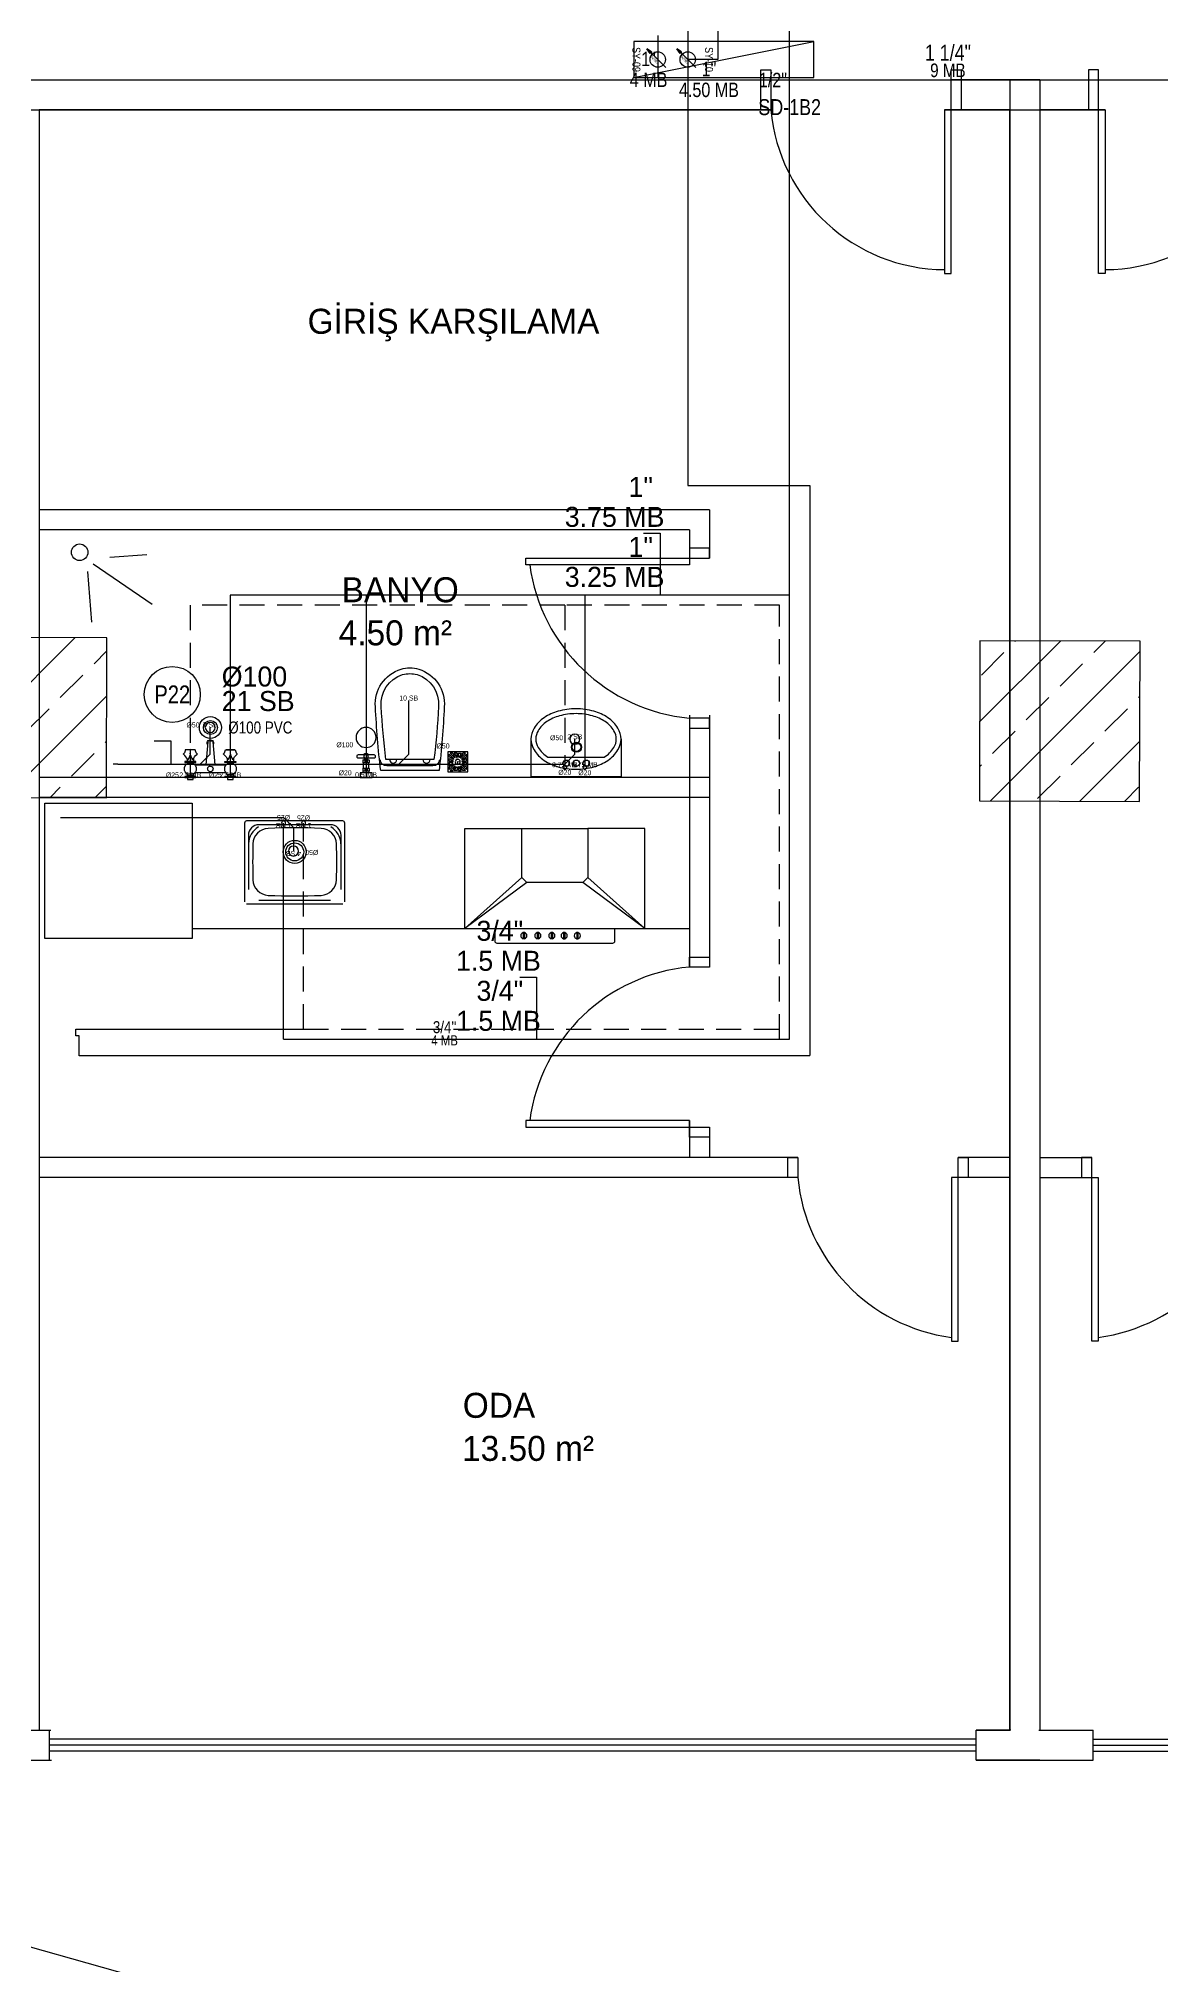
# Model space of a CAD drawing. Header units: centimetres. Extents: x 247996 to 315152, y -468471 to -440326.
# Drawn here: x 255483 to 256043, y -442834 to -441872 of the extents above; entities that cross this region are included whole.
import ezdxf
from ezdxf.enums import TextEntityAlignment as Align

# ---------------------------------------------------------------- set-up
doc = ezdxf.new("R2010")
doc.units = ezdxf.units.CM
doc.linetypes.add('0', pattern=[500, 500])
doc.linetypes.add('BASMA HATTI', pattern=[0.375, 0.25, -0.125])
for name, color, linetype in [('SCOTT-MD-YUK-BIRIMI', 7, 'CONTINUOUS'), ('SCOTT-MKDU0', 50, 'CONTINUOUS'), ('SCOTT-MTY-PISSU-KOLON', 211, 'Continuous'), ('SCOTT-MTY-PISSU-KOLONNO', 211, 'Continuous'), ('SCOTT-MTY-SAYAC', 3, 'Continuous'), ('SCOTT-MTY-SIRKULASYON-BORU', 31, 'Continuous'), ('SCOTT-MTY-TEFRIS', 15, 'CONTINUOUS'), ('SCOTT-MTY-VANA', 1, 'Continuous'), ('SCOTT-MTY-YUK-BIRIMI', 7, 'CONTINUOUS')]:
    doc.layers.add(name, color=color, linetype=linetype)
for name, color, linetype, lineweight in [('SCOTT-MTY-PISSU-BORU-TAVANDAN', 6, 'PISSU HATTI', 30), ('SCOTT-MTY-PISSU-CAP', 211, 'CONTINUOUS', 30), ('SCOTT-MTY-SICAKSU-BORU', 1, 'BASMA HATTI', 30), ('SCOTT-MTY-SOGUKSU-BORU', 5, '0', 30), ('SCOTT-MTY-TEMIZSU-CAP', 101, 'CONTINUOUS', 30)]:
    doc.layers.add(name, color=color, linetype=linetype, lineweight=lineweight)
doc.styles.add('CAP', font='wturkce.SHX', dxfattribs={"width": 0.65})
doc.styles.add('MtXpl_Comic_Sans_MS', font='comic.ttf')
doc.styles.add('MTY_CAP', font='wturkce.SHX', dxfattribs={"width": 0.65})
doc.styles.add('ROTAS', font='arial.ttf')
doc.linetypes.add('PISSU HATTI', pattern='A,0.5,0.5,["(",Standard,S=0.1,R=0,X=-0.01,Y=-0.036],-0.05', length=0.9)

# ---------------------------------------------------------------- blocks, each defined once
blk = doc.blocks.new('T-DOLAP')
blk.add_line((-45, -9), (45, 9))
blk.add_lwpolyline([(-45, -9), (45, -9), (45, 9), (-45, 9)], close=True)
blk = doc.blocks.new('MTY-SU SAYACI')
at = {"layer": 'SCOTT-MTY-VANA'}
blk.add_hatch(color=256, dxfattribs=at).paths.add_polyline_path([(9.8, 9.8), (5.6, 7), (7, 5.6)])
for p, q in [((-7.3, -7.3), (6.3, 6.3)), ((5.6, 7), (9.8, 9.8)), ((7, 5.6), (5.6, 7)), ((7, 5.6), (9.8, 9.8))]:
    blk.add_line(p, q, dxfattribs=at)
blk.add_circle((0, 0), 7, dxfattribs=at)
blk.add_attdef('CAP', (-2.3, -1.2), '', height=2.5, rotation=45, dxfattribs=at)
blk = doc.blocks.new('T-KOLON-P')
for radius in [5.5, 3.5]:
    blk.add_circle((0, 0), radius)
blk = doc.blocks.new('SUZGEC1')
at = {"layer": 'SCOTT-MTY-TEFRIS'}
blk.add_lwpolyline([(-5, -5), (-5, 5), (5, 5), (5, -5)], close=True, dxfattribs=at)
for points in [[(-4.33, 3.86), (-1.99, 1.52, 0.029484), (-2.15, 1.27), (-4.33, 2.48)], [(-2.48, 0.33), (-4.33, 0.33), (-4.33, 1.72), (-2.41, 0.65, 0.032775)], [(-3.86, 4.33), (-2.48, 4.33), (-1.27, 2.15, 0.029484), (-1.52, 1.99)], [(-0.65, 2.41, -0.032775), (-0.33, 2.48), (-0.33, 4.33), (-1.72, 4.33)], [(0.33, 2.48), (0.33, 4.33), (1.72, 4.33), (0.65, 2.41, 0.032775)], [(1.27, 2.15), (2.48, 4.33), (3.86, 4.33), (1.52, 1.99, 0.029484)], [(4.33, 3.86), (1.99, 1.52, -0.029484), (2.15, 1.27), (4.33, 2.48)], [(4.33, 0.33), (4.33, 1.72), (2.41, 0.65, -0.032775), (2.48, 0.33)], [(-2.48, -0.33), (-4.33, -0.33), (-4.33, -1.72), (-2.41, -0.65, -0.032775)], [(-4.33, -3.86), (-1.99, -1.52, -0.029484), (-2.15, -1.27), (-4.33, -2.48)], [(-3.86, -4.33), (-2.48, -4.33), (-1.27, -2.15, -0.029484), (-1.52, -1.99)], [(-0.33, -4.33), (-1.72, -4.33), (-0.65, -2.41, 0.032775), (-0.33, -2.48)], [(0.33, -2.48), (0.33, -4.33), (1.72, -4.33), (0.65, -2.41, -0.032775)], [(2.48, -4.33), (1.27, -2.15, 0.029484), (1.52, -1.99), (3.86, -4.33)], [(4.33, -2.48), (4.33, -3.86), (1.99, -1.52, 0.029484), (2.15, -1.27)], [(4.33, -0.33), (4.33, -1.72), (2.41, -0.65, 0.032775), (2.48, -0.33)]]:
    blk.add_lwpolyline(points, format="xyb", close=True, dxfattribs=at)
blk.add_circle((0, 0), 1.25, dxfattribs=at)
at = {"layer": 'SCOTT-MD-YUK-BIRIMI', "color": 6, "style": 'CAP'}
blk.add_attdef('PS', text='', height=2.5, dxfattribs=at).set_placement((0, 0), align=Align.CENTER)
blk.add_attdef('PSCP', (4.29, 6.72), '', height=2.5, dxfattribs=at)
blk = doc.blocks.new('EVIYE1')
at = {"layer": 'SCOTT-MTY-TEFRIS', "color": 6}
blk.add_circle((0, 15), 2.5, dxfattribs=at)
at = {"layer": 'SCOTT-MTY-TEFRIS', "color": 3, "ltscale": 10}
blk.add_circle((-5, 1), 1, dxfattribs=at)
at = {"layer": 'SCOTT-MTY-TEFRIS', "color": 1, "ltscale": 10}
blk.add_circle((5, 1), 1, dxfattribs=at)
at = {"layer": 'SCOTT-MD-YUK-BIRIMI', "color": 6, "style": 'CAP'}
blk.add_attdef('PS', text='', height=2.5, dxfattribs=at).set_placement((0, 15), align=Align.CENTER)
blk.add_attdef('PSCP', (6.08, 14.48), '', height=2.5, dxfattribs=at)
at = {"layer": 'SCOTT-MD-YUK-BIRIMI', "color": 3, "style": 'CAP'}
for tag, p in [('SO', (-5, 1)), ('SOCP', (-5, -2.99))]:
    blk.add_attdef(tag, text='', height=2.5, dxfattribs=at).set_placement(p, align=Align.CENTER)
at = {"layer": 'SCOTT-MD-YUK-BIRIMI', "color": 1, "style": 'CAP'}
for tag, p in [('SC', (5, 1)), ('SCCP', (5, -2.8))]:
    blk.add_attdef(tag, text='', height=2.5, dxfattribs=at).set_placement(p, align=Align.CENTER)
blk = doc.blocks.new('KLOZET1')
at = {"layer": 'SCOTT-MTY-TEFRIS', "color": 15}
blk.add_lwpolyline([(-3.88, 11.44, 0.414214), (-4.52, 10.8), (-4.52, 10.3, 0.414214), (-3.88, 9.66), (3.88, 9.66, 0.414214), (4.52, 10.3), (4.52, 10.8, 0.414214), (3.88, 11.44)], format="xyb", close=True, dxfattribs=at)
at = {"layer": 'SCOTT-MTY-TEFRIS', "color": 15, "elevation": 0}
for points in [[(-1, 10.3), (-1, 10.8, -0.414214), (-0.36, 11.44)], [(1, 10.3), (1, 10.8, 0.414214), (0.36, 11.44)]]:
    blk.add_lwpolyline(points, format="xyb", dxfattribs=at)
at = {"layer": 'SCOTT-MTY-TEFRIS', "color": 15}
for points in [[(-0.76, 11.45), (0.76, 11.45), (0.76, 11.98), (-0.76, 11.98)], [(-0.76, 8.88), (0.76, 8.88), (0.76, 9.66), (-0.76, 9.66)], [(3, 0), (-3, 0), (-3, 2.32), (3, 2.32)]]:
    blk.add_lwpolyline(points, close=True, dxfattribs=at)
for points in [[(-1.61, 8.64), (-1.61, 7.54)], [(-1.61, 4.45), (-1.61, 3.35)], [(-1.35, 3.17), (-1.35, 2.32), (1.42, 2.32), (1.42, 3.17)], [(-1.21, 7.21), (-1.21, 4.8)], [(1.13, 8.88), (-1.06, 8.88)], [(-1.06, 7.3), (1.13, 7.3)], [(1.13, 4.69), (-1.06, 4.69)], [(-1.06, 3.11), (1.13, 3.11)], [(-0.51, 8.64), (-0.51, 7.54)], [(-0.51, 4.45), (-0.51, 3.35)], [(0.58, 8.64), (0.58, 7.54)], [(0.58, 4.45), (0.58, 3.35)], [(1.28, 4.8), (1.28, 5.24), (1.28, 7.21)], [(1.68, 8.64), (1.68, 7.54)], [(1.68, 4.45), (1.68, 3.35)]]:
    blk.add_lwpolyline(points, dxfattribs=at)
at = {"layer": 'SCOTT-MTY-TEFRIS', "color": 6}
blk.add_circle((0, 20), 5, dxfattribs=at)
at = {"layer": 'SCOTT-MTY-TEFRIS', "color": 15}
for centre, radius, start, end in [((-0.36, 10.3, 0), 0.641, 179.99985, 270.00006), ((0.36, 10.3, 0), 0.641, 270.00006, 0), ((-1.06, 8.15), 0.734, 41.75917, 138.24096), ((-1.06, 8.03), 0.734, 221.7593, 318.24081), ((-1.06, 3.96), 0.734, 41.75917, 138.24096), ((-1.06, 3.84), 0.734, 221.7593, 318.24081), ((0.04, 8.15), 0.734, 41.75917, 138.24096), ((0.04, 8.03), 0.734, 221.7593, 318.24081), ((0.04, 3.96), 0.734, 41.75917, 138.24096), ((0.04, 3.84), 0.734, 221.7593, 318.24081), ((1.13, 8.15), 0.734, 41.75917, 138.24096), ((1.13, 8.03), 0.734, 221.7593, 318.24081), ((1.13, 3.96), 0.734, 41.75917, 138.24096), ((1.13, 3.84), 0.734, 221.7593, 318.24081)]:
    blk.add_arc(centre, radius, start, end, dxfattribs=at)
at = {"layer": 'SCOTT-MD-YUK-BIRIMI', "color": 6, "style": 'CAP'}
blk.add_attdef('PS', text='', height=2.5, dxfattribs=at).set_placement((0, 20), align=Align.CENTER)
blk.add_attdef('PSCP', (6.63, 15.09), '', height=2.5, dxfattribs=at)
at = {"layer": 'SCOTT-MD-YUK-BIRIMI', "color": 3, "style": 'CAP'}
blk.add_attdef('SO', text='', height=2.5, dxfattribs=at).set_placement((0, 0.13), align=Align.CENTER)
blk.add_attdef('SOCP', (7.43, 1.09), '', height=2.5, dxfattribs=at)
blk = doc.blocks.new('LAVABO1')
at = {"layer": 'SCOTT-MTY-TEFRIS', "color": 6}
blk.add_circle((0, 15), 2.5, dxfattribs=at)
at = {"layer": 'SCOTT-MTY-TEFRIS', "color": 3, "ltscale": 10}
blk.add_circle((-5, 1), 1, dxfattribs=at)
at = {"layer": 'SCOTT-MTY-TEFRIS', "color": 1, "ltscale": 10}
blk.add_circle((5, 1), 1, dxfattribs=at)
at = {"layer": 'SCOTT-MD-YUK-BIRIMI', "color": 6, "style": 'CAP'}
blk.add_attdef('PS', text='', height=2.5, dxfattribs=at).set_placement((0, 15), align=Align.CENTER)
blk.add_attdef('PSCP', (6.08, 14.48), '', height=2.5, dxfattribs=at)
at = {"layer": 'SCOTT-MD-YUK-BIRIMI', "color": 3, "style": 'CAP'}
for tag, p in [('SO', (-5, 1)), ('SOCP', (-5, -2.99))]:
    blk.add_attdef(tag, text='', height=2.5, dxfattribs=at).set_placement(p, align=Align.CENTER)
at = {"layer": 'SCOTT-MD-YUK-BIRIMI', "color": 1, "style": 'CAP'}
for tag, p in [('SC', (5, 1)), ('SCCP', (5, -2.8))]:
    blk.add_attdef(tag, text='', height=2.5, dxfattribs=at).set_placement(p, align=Align.CENTER)
blk = doc.blocks.new('DUS TEKNESI1')
at = {"layer": 'SCOTT-MTY-TEFRIS'}
for points in [[(-10, 13.89), (-10, 12.2, -0.146062), (-11.33, 8.88, 0.113221), (-13.28, 11.48, -0.416893), (-13.31, 11.96)], [(-6.69, 11.96, -0.17585), (-7.51, 13.89), (-12.49, 13.89, -0.17585), (-13.31, 11.96)], [(0, 18.37), (-0.63, 18.37, 0.391322), (-1.29, 17.76), (-2.2, 6.27)], [(0, 18.37), (0.63, 18.37, -0.391322), (1.29, 17.76), (2.2, 6.27)], [(6.69, 11.96, 0.17585), (7.51, 13.89), (12.49, 13.89, 0.17585), (13.31, 11.96)], [(10, 13.89), (10, 12.2, 0.146062), (11.33, 8.88, -0.113221), (13.28, 11.48)], [(-12.77, 0.5), (-12.77, 0), (-10, 0), (-7.23, 0), (-7.23, 0.5, 0.153746), (-12.77, 0.5), (-10, 0.5), (-7.23, 0.5)], [(-8.61, 6.88, -0.601952), (-8.61, 1.65), (-8.61, 0.83)], [(8.61, 6.88, 0.601952), (8.61, 1.65), (11.39, 1.65, 0.601952), (11.39, 6.88)], [(12.77, 0.5), (12.77, 0), (10, 0), (7.23, 0), (7.23, 0.5, -0.153746), (12.77, 0.5), (10, 0.5), (7.23, 0.5)]]:
    blk.add_lwpolyline(points, format="xyb", dxfattribs=at)
for points in [[(-12.77, 7.51), (-10, 7.51), (-7.23, 7.51), (-7.23, 8.01), (-10, 8.01), (-12.77, 8.01)], [(-8.61, 0), (-8.61, -1.03), (-11.39, -1.03), (-11.39, 0)], [(12.77, 7.51), (10, 7.51), (7.23, 7.51), (7.23, 8.01), (10, 8.01), (12.77, 8.01)], [(11.39, 0), (11.39, -1.03), (8.61, -1.03), (8.61, 0)]]:
    blk.add_lwpolyline(points, close=True, dxfattribs=at)
for points in [[(-11.64, 9.5), (-11.64, 8.01)], [(-11.39, 7.51), (-11.39, 6.88), (-8.61, 6.88)], [(-8.61, 1.65), (-11.39, 1.65), (-11.39, 0.83)], [(-8.61, 7.51), (-8.61, 6.88)], [(-8.36, 9.5), (-8.36, 8.01)], [(7.82, 6.27), (-7.82, 6.27)], [(-7.82, 2.27), (7.82, 2.27)], [(8.36, 9.5), (8.36, 8.01)], [(11.39, 7.51), (11.39, 6.88), (8.61, 6.88)], [(8.61, 7.51), (8.61, 6.88)], [(8.61, 1.65), (8.61, 0.83)], [(11.39, 1.65), (11.39, 0.83)], [(11.64, 9.5), (11.64, 8.01)]]:
    blk.add_lwpolyline(points, dxfattribs=at)
at = {"layer": 'SCOTT-MTY-TEFRIS', "color": 6}
blk.add_circle((0, 25), 2.5, dxfattribs=at)
at = {"layer": 'SCOTT-MTY-TEFRIS'}
for centre, radius, start, end in [((-9.99, 2.25), 11.85, 79.4131, 100.58675), ((-3.77, 12.76), 6.25, 185.20803, 218.44761), ((-2.03, 5.93), 7.27, 130.25508, 156.09376), ((-6.95, 11.74), 0.344, 310.56547, 41.0891), ((0, 17.2), 1.6, 330.69749, 209.30263), ((6.95, 11.74), 0.344, 138.91075, 229.43465), ((2.03, 5.93), 7.27, 23.90632, 49.74465), ((9.99, 2.25), 11.85, 79.4131, 100.58675), ((3.77, 12.76), 6.25, 321.55251, 354.79208), ((13.05, 11.74), 0.344, 310.56547, 41.0891), ((-10, 4.27), 2.96, 117.90841, 242.09186), ((0, 4.27), 1.37, 90.00021, 270.00006), ((0, 4.27), 1.37, 270.00006, 90.00021)]:
    blk.add_arc(centre, radius, start, end, dxfattribs=at)
at = {"layer": 'SCOTT-MD-YUK-BIRIMI', "color": 6, "style": 'CAP'}
blk.add_attdef('PS', text='', height=2.5, dxfattribs=at).set_placement((0, 25), align=Align.CENTER)
blk.add_attdef('PSCP', (5.6, 25), '', height=2.5, dxfattribs=at)
at = {"layer": 'SCOTT-MD-YUK-BIRIMI', "color": 3, "style": 'CAP'}
blk.add_attdef('SO', text='', height=2.5, dxfattribs=at).set_placement((-10, 0), align=Align.CENTER)
blk.add_attdef('SOCP', (-5.56, 0), '', height=2.5, dxfattribs=at)
at = {"layer": 'SCOTT-MD-YUK-BIRIMI', "color": 1, "style": 'CAP'}
blk.add_attdef('SC', text='', height=2.5, dxfattribs=at).set_placement((10, 0), align=Align.CENTER)
blk.add_attdef('SCCP', (15.92, 0), '', height=2.5, dxfattribs=at)
blk = doc.blocks.new('MTY-PIS SU CAP SB')
at = {"layer": 'SCOTT-MTY-PISSU-CAP'}
for p, q in [((0.833, 1.167), (0, 1.167)), ((0, 1.167), (0, 0))]:
    blk.add_line(p, q, dxfattribs=at)
at = {"layer": 'SCOTT-MTY-PISSU-CAP', "style": 'MTY_CAP', "width": 0.65}
blk.add_attdef('PSCP', text='', height=1, dxfattribs=at).set_placement((0.833, 1.79), align=Align.MIDDLE_LEFT)
at = {"layer": 'SCOTT-MTY-YUK-BIRIMI', "color": 211, "style": 'MTY_CAP', "width": 0.65}
blk.add_attdef('PS', text='', height=1, dxfattribs=at).set_placement((0.833, 0.566), align=Align.MIDDLE_LEFT)
blk = doc.blocks.new('MTY-TEMIZ SU CAP MB')
at = {"layer": 'SCOTT-MTY-TEMIZSU-CAP'}
for p, q in [((0.833, 3.096), (0, 3.096)), ((0, 3.096), (0, 0))]:
    blk.add_line(p, q, dxfattribs=at)
at = {"layer": 'SCOTT-MTY-TEMIZSU-CAP', "style": 'MTY_CAP', "width": 0.65}
for tag, p in [('SOCP', (0.833, 5.417)), ('SCCP', (0.833, 2.417))]:
    blk.add_attdef(tag, text='', height=1, dxfattribs=at).set_placement(p, align=Align.MIDDLE_LEFT)
at = {"layer": 'SCOTT-MTY-YUK-BIRIMI', "color": 101, "style": 'MTY_CAP', "width": 0.65}
for tag, p in [('SO', (0.833, 3.917)), ('SC', (0.833, 0.917))]:
    blk.add_attdef(tag, text='', height=1, dxfattribs=at).set_placement(p, align=Align.MIDDLE_LEFT)

msp = doc.modelspace()

# ---------------------------------------------------------------- linework, layer by layer
at = {"layer": 'SCOTT-MKDU0', "color": 8, "ltscale": 0.03}
for p, q in [((254967.95, -441892.11), (256222.6, -441892.11)), ((255107.31, -441892.11), (255848.59, -441892.11)), ((255938.59, -441892.11), (256012.31, -441892.11)), ((255982.95, -441892.11), (255938.59, -441892.11)), ((255967.95, -441892.11), (255967.95, -442717.11)), ((255967.95, -441892.11), (256012.31, -441892.11)), ((255982.95, -441892.11), (255982.95, -442717.11)), ((255107.31, -441907.11), (255848.59, -441907.11)), ((255482.95, -441907.11), (255482.95, -442687.11)), ((255482.95, -441907.11), (255482.95, -442717.11)), ((255848.59, -441907.11), (255482.95, -441907.11)), ((255482.95, -441907.11), (255482.95, -442717.11)), ((255935.28, -441907.11), (256015.62, -441907.11)), ((255967.95, -441907.11), (255935.28, -441907.11)), ((255967.95, -441907.11), (255935.28, -441907.11)), ((255967.95, -441907.11), (255967.95, -442687.11)), ((255967.95, -441907.11), (255967.95, -442717.11)), ((255967.95, -442717.11), (255967.95, -441907.11)), ((255982.95, -441907.11), (255982.95, -442687.11)), ((255982.95, -441907.11), (255982.95, -442717.11)), ((255982.95, -441907.11), (256015.62, -441907.11)), ((256015.62, -441907.11), (255982.95, -441907.11)), ((255982.95, -441907.11), (255982.95, -442717.11)), ((255817.95, -442107.11), (255482.95, -442107.11)), ((255817.95, -442107.11), (255817.95, -442131.2)), ((255807.95, -442117.11), (255482.95, -442117.11)), ((255807.95, -442117.11), (255807.95, -442134.52)), ((255509.85, -442134.06), (255539.43, -442154.27)), ((255518.27, -442130.82), (255536.65, -442129.4)), ((255507.07, -442137.96), (255509.03, -442163.33)), ((255436.58, -442235.37), (255500.97, -442170.99)), ((255516.8, -442171.04), (255436.8, -442170.77)), ((255516.53, -442251.04), (255516.8, -442171.04)), ((255953.04, -442172.54), (255952.77, -442252.54)), ((255952.9, -442212.97), (255993.19, -442172.68)), ((256033.04, -442172.82), (255953.04, -442172.54)), ((255970.58, -442172.84), (255970.81, -442172.6)), ((256009.87, -442178.45), (256015.56, -442172.76)), ((256032.77, -442252.82), (256033.04, -442172.82)), ((255510.34, -442184.06), (255516.78, -442177.62)), ((255953.74, -442189.67), (255964.97, -442178.45)), ((255958.21, -442252.56), (256033.02, -442177.75)), ((255493.5, -442200.9), (255504.73, -442189.67)), ((255993.03, -442195.29), (256004.26, -442184.06)), ((255465.99, -442250.87), (255516.7, -442200.15)), ((255976.19, -442212.13), (255987.42, -442200.9)), ((256032.32, -442200.9), (256032.95, -442200.27)), ((255476.67, -442217.74), (255487.89, -442206.51)), ((255807.95, -442209.77), (255807.95, -442335.64)), ((255817.95, -442209.73), (255817.95, -442335.64)), ((256015.48, -442217.74), (256026.71, -442206.51)), ((255728.67, -442221.66), (255728.67, -442240.32)), ((255773.69, -442221.66), (255773.69, -442240.32)), ((255959.36, -442228.96), (255970.58, -442217.74)), ((255499.12, -442240.19), (255510.34, -442228.96)), ((255515.96, -442223.35), (255516.63, -442222.68)), ((255737.13, -442230.69), (255765.23, -442230.69)), ((255998.64, -442234.58), (256009.87, -442223.35)), ((256002.96, -442252.72), (256032.87, -442222.8)), ((255817.95, -442240.88), (255482.95, -442240.88)), ((255728.67, -442240.32), (255773.69, -442240.32)), ((255952.83, -442235.49), (255953.74, -442234.58)), ((255981.81, -442251.41), (255993.03, -442240.19)), ((255436.53, -442250.77), (255516.53, -442251.04)), ((255817.95, -442250.88), (255482.95, -442250.88)), ((255488.36, -442250.95), (255493.5, -442245.8)), ((255510.73, -442251.02), (255516.55, -442245.21)), ((256025.33, -442252.79), (256032.32, -442245.8)), ((255485.81, -442253.65), (255559.43, -442253.65)), ((255485.81, -442321.34), (255485.81, -442253.65)), ((255559.43, -442253.65), (255559.43, -442321.34)), ((255952.77, -442252.54), (256032.77, -442252.82)), ((255585.61, -442263.64), (255585.61, -442303.07)), ((255634.61, -442262.64), (255586.61, -442262.64)), ((255587.46, -442269.79), (255587.46, -442296.92)), ((255628.46, -442264.49), (255592.76, -442264.49)), ((255633.76, -442296.92), (255633.76, -442269.79)), ((255635.61, -442303.07), (255635.61, -442263.64)), ((255695.58, -442266.35), (255724.08, -442266.35)), ((255695.58, -442316.35), (255695.58, -442266.35)), ((255785.58, -442266.35), (255757.08, -442266.35)), ((255785.58, -442316.35), (255785.58, -442266.35)), ((255695.58, -442316.35), (255724.08, -442290.85)), ((255726.58, -442293.35), (255695.58, -442316.35)), ((255785.58, -442316.35), (255754.58, -442293.35)), ((255757.08, -442290.85), (255785.58, -442316.35)), ((255586.61, -442304.07), (255634.61, -442304.07)), ((255592.76, -442302.22), (255628.46, -442302.22)), ((255559.43, -442316.34), (255807.95, -442316.34)), ((255559.43, -442316.34), (255807.95, -442316.34)), ((255695.58, -442316.35), (255785.58, -442316.35)), ((255710.6, -442316.35), (255710.6, -442322.65)), ((255724.79, -442318.4), (255724.79, -442320.97)), ((255725.41, -442318.4), (255724.79, -442318.4)), ((255725.41, -442318.4), (255725.41, -442320.97)), ((255731.79, -442318.4), (255731.79, -442320.97)), ((255732.4, -442318.4), (255731.79, -442318.4)), ((255732.4, -442318.4), (255732.4, -442320.97)), ((255738.78, -442318.4), (255738.78, -442320.97)), ((255739.4, -442318.4), (255738.78, -442318.4)), ((255739.4, -442318.4), (255739.4, -442320.97)), ((255744.93, -442318.4), (255744.93, -442320.97)), ((255745.55, -442318.4), (255744.93, -442318.4)), ((255745.55, -442318.4), (255745.55, -442320.97)), ((255751.52, -442318.4), (255751.52, -442320.97)), ((255752.13, -442318.4), (255751.52, -442318.4)), ((255752.13, -442318.4), (255752.13, -442320.97)), ((255770.6, -442322.65), (255770.6, -442316.35)), ((255559.43, -442321.34), (255485.81, -442321.34)), ((255711.6, -442323.65), (255769.6, -442323.65)), ((255724.79, -442320.97), (255724.79, -442321.49)), ((255725.41, -442321.49), (255724.79, -442321.49)), ((255725.41, -442320.97), (255725.41, -442321.48)), ((255731.79, -442320.97), (255731.79, -442321.49)), ((255732.4, -442321.49), (255731.79, -442321.49)), ((255732.4, -442320.97), (255732.4, -442321.48)), ((255738.78, -442320.97), (255738.78, -442321.49)), ((255739.4, -442321.49), (255738.78, -442321.49)), ((255739.4, -442320.97), (255739.4, -442321.49)), ((255744.93, -442320.97), (255744.93, -442321.49)), ((255744.93, -442321.49), (255745.55, -442321.49)), ((255745.55, -442320.97), (255745.55, -442321.49)), ((255751.52, -442320.97), (255751.52, -442321.49)), ((255751.52, -442321.49), (255752.13, -442321.49)), ((255752.13, -442320.97), (255752.13, -442321.49)), ((255807.95, -442412.32), (255807.95, -442430.88)), ((255817.95, -442415.64), (255817.95, -442430.88)), ((255862.06, -442430.88), (255482.95, -442430.88)), ((255967.95, -442430.88), (255942.06, -442430.88)), ((255982.95, -442430.88), (256008.84, -442430.88)), ((255862.06, -442440.88), (255482.95, -442440.88)), ((255967.95, -442440.88), (255938.75, -442440.88)), ((255982.95, -442440.88), (256012.15, -442440.88)), ((255462.95, -442717.11), (255488.8, -442717.11)), ((255482.95, -442717.11), (255488.8, -442717.11)), ((255487.95, -442717.11), (255487.95, -442732.11)), ((255951.19, -442721.61), (255487.95, -442721.61)), ((255951.19, -442717.11), (255967.95, -442717.11)), ((255968.39, -442717.11), (255951.19, -442717.11)), ((255951.19, -442732.11), (255951.19, -442717.11)), ((255951.19, -442717.11), (255967.95, -442717.11)), ((255982.51, -442717.11), (256009.61, -442717.11)), ((255982.95, -442717.11), (256009.61, -442717.11)), ((255982.95, -442717.11), (256009.61, -442717.11)), ((256009.61, -442732.11), (256009.61, -442717.11)), ((256009.61, -442721.61), (256462.95, -442721.61)), ((255462.95, -442732.11), (255489.13, -442732.11)), ((255951.19, -442724.61), (255487.95, -442724.61)), ((255951.19, -442727.61), (255487.95, -442727.61)), ((255951.19, -442732.11), (256009.61, -442732.11)), ((255982.95, -442732.11), (255951.19, -442732.11)), ((255967.95, -442732.11), (256009.61, -442732.11)), ((256009.61, -442724.61), (256462.95, -442724.61)), ((256009.61, -442727.61), (256462.95, -442727.61)), ((256459.53, -443102.11), (255149.84, -442732.87))]:
    msp.add_line(p, q, dxfattribs=at)
for points in [[(255843.59, -441887.11), (255848.59, -441887.11), (255848.59, -441907.11), (255843.59, -441907.11), (255843.59, -441887.11)], [(255843.59, -441887.11), (255848.59, -441887.11), (255848.59, -441907.11), (255843.59, -441907.11), (255843.59, -441887.11)], [(255843.59, -441887.11), (255848.59, -441887.11), (255848.59, -441907.11), (255843.59, -441907.11), (255843.59, -441887.11)], [(255938.59, -441887.11), (255943.59, -441887.11), (255943.59, -441907.11), (255938.59, -441907.11), (255938.59, -441887.11)], [(255938.59, -441887.11), (255943.59, -441887.11), (255943.59, -441907.11), (255938.59, -441907.11), (255938.59, -441887.11)], [(255938.59, -441887.11), (255943.59, -441887.11), (255943.59, -441907.11), (255938.59, -441907.11), (255938.59, -441887.11)], [(256012.31, -441887.11), (256007.31, -441887.11), (256007.31, -441907.11), (256012.31, -441907.11), (256012.31, -441887.11)], [(256012.31, -441887.11), (256007.31, -441887.11), (256007.31, -441907.11), (256012.31, -441907.11), (256012.31, -441887.11)], [(256012.31, -441887.11), (256007.31, -441887.11), (256007.31, -441907.11), (256012.31, -441907.11), (256012.31, -441887.11)], [(255817.95, -442131.2), (255817.95, -442126.2), (255807.95, -442126.2), (255807.95, -442131.2), (255817.95, -442131.2)], [(255817.95, -442216.2), (255817.95, -442211.2), (255807.95, -442211.2), (255807.95, -442216.2), (255817.95, -442216.2)], [(255817.95, -442330.64), (255817.95, -442335.64), (255807.95, -442335.64), (255807.95, -442330.64), (255817.95, -442330.64)], [(255817.95, -442415.64), (255817.95, -442420.64), (255807.95, -442420.64), (255807.95, -442415.64), (255817.95, -442415.64)], [(255857.06, -442430.88), (255862.06, -442430.88), (255862.06, -442440.88), (255857.06, -442440.88), (255857.06, -442430.88)], [(255942.06, -442430.88), (255947.06, -442430.88), (255947.06, -442440.88), (255942.06, -442440.88), (255942.06, -442430.88)], [(256008.84, -442430.88), (256003.84, -442430.88), (256003.84, -442440.88), (256008.84, -442440.88), (256008.84, -442430.88)]]:
    msp.add_lwpolyline(points, dxfattribs=at)
for points in [[(255938.59, -441907.11), (255935.28, -441907.11), (255935.28, -441988.98), (255938.59, -441988.98)], [(255938.59, -441907.11), (255935.28, -441907.11), (255935.28, -441988.98), (255938.59, -441988.98)], [(255938.59, -441907.11), (255935.28, -441907.11), (255935.28, -441988.98), (255938.59, -441988.98)], [(256012.31, -441907.11), (256015.62, -441907.11), (256015.62, -441988.98), (256012.31, -441988.98)], [(256012.31, -441907.11), (256015.62, -441907.11), (256015.62, -441988.98), (256012.31, -441988.98)], [(256012.31, -441907.11), (256015.62, -441907.11), (256015.62, -441988.98), (256012.31, -441988.98)], [(255807.95, -442131.2), (255807.95, -442134.52), (255726.08, -442134.52), (255726.08, -442131.2)], [(255807.95, -442415.64), (255807.95, -442412.32), (255726.08, -442412.32), (255726.08, -442415.64)], [(255942.06, -442440.88), (255938.75, -442440.88), (255938.75, -442522.74), (255942.06, -442522.74)], [(256008.84, -442440.88), (256012.15, -442440.88), (256012.15, -442522.74), (256008.84, -442522.74)]]:
    msp.add_lwpolyline(points, close=True, dxfattribs=at)
for points in [[(255653.57, -442237.47, -0.01664), (255650.96, -442205.64, -0.351622), (255663.74, -442186.72, -0.068714), (255668.17, -442186.11, -0.068714), (255672.59, -442186.72, -0.351622), (255685.37, -442205.64, -0.01664), (255682.76, -442237.47)], [(255656.15, -442231.9, -0.016866), (255653.83, -442205.45, -0.351778), (255664.56, -442189.48, -0.068022), (255668.17, -442188.99, -0.068022), (255671.77, -442189.48, -0.351778), (255682.5, -442205.45, -0.016866), (255680.19, -442231.9)]]:
    msp.add_lwpolyline(points, format="xyb", close=True, dxfattribs=at)
msp.add_lwpolyline([(255683.04, -442232.02, -0.389191), (255679.69, -442235.09), (255668.17, -442235.09), (255656.64, -442235.09, -0.389191), (255653.3, -442232.02, -0.389191)], format="xyb", dxfattribs=at)
for centre, radius in [((255503.16, -442128.31, 51), 4.14), ((255751.43, -442225.78), 2.52), ((255751.43, -442225.78), 2.12), ((255746.33, -442233.72), 1.56), ((255751.37, -442233.72), 1.56), ((255756.3, -442233.72), 1.56)]:
    msp.add_circle(centre, radius, dxfattribs=at)
for centre, radius, start, end in [((255935.84, -441899.45), 87.59, 185.01909, 269.63134), ((255935.84, -441899.45), 87.59, 185.01909, 269.63134), ((255935.84, -441899.45), 87.59, 185.01909, 269.63134), ((256015.06, -441899.45), 87.59, 270.36866, 354.98091), ((256015.06, -441899.45), 87.59, 270.36866, 354.98091), ((256015.06, -441899.45), 87.59, 270.36866, 354.98091), ((255816.18, -442122.64), 88.95, 187.67474, 264.69191), ((255744.83, -442225.27), 17.19, 123.83466, 148.28659), ((255748.67, -442230.99), 24.08, 105.51757, 123.83466), ((255748.67, -442230.99), 21.68, 105.51757, 123.83466), ((255751.18, -442240.04), 33.47, 90, 105.51757), ((255751.18, -442240.04), 31.07, 90, 105.51757), ((255751.18, -442240.04), 33.47, 74.48243, 90), ((255751.18, -442240.04), 31.07, 74.48243, 90), ((255753.69, -442230.99), 21.68, 56.16534, 74.48243), ((255753.69, -442230.99), 24.08, 56.16534, 74.48243), ((255757.53, -442225.27), 17.19, 31.71341, 56.16534), ((255738.99, -442221.66), 10.33, 148.28659, 180), ((255738.99, -442221.66), 10.33, 180, 211.71341), ((255738.99, -442221.66), 7.93, 148.28659, 180), ((255738.99, -442221.66), 7.93, 180, 211.71341), ((255744.83, -442225.27), 14.8, 123.83466, 148.28659), ((255757.53, -442225.27), 14.8, 31.71341, 56.16534), ((255763.37, -442221.66), 7.93, 0, 31.71341), ((255763.37, -442221.66), 7.93, 328.28659, 0), ((255763.37, -442221.66), 10.33, 0, 31.71341), ((255763.37, -442221.66), 10.33, 328.28659, 0), ((255659.86, -442231.9), 1.78, 180, 0), ((255676.47, -442231.9), 1.78, 180, 0), ((255744.83, -442218.06), 17.19, 211.71341, 236.16534), ((255744.83, -442218.06), 14.8, 211.71341, 238.62326), ((255757.53, -442218.06), 14.8, 301.37674, 328.28659), ((255757.53, -442218.06), 17.19, 303.83466, 328.28659), ((255748.67, -442212.33), 24.08, 236.16534, 254.48243), ((255751.18, -442203.29), 33.47, 254.48243, 270), ((255751.18, -442203.29), 33.47, 270, 285.51757), ((255753.69, -442212.33), 24.08, 285.51757, 303.83466), ((255725.13, -442319.96), 1.54, 102.62331, 257.3765), ((255725.13, -442319.96), 1.54, 280.53795, 79.42462), ((255732.12, -442319.96), 1.54, 102.62331, 257.3765), ((255732.12, -442319.96), 1.54, 280.53795, 79.42462), ((255739.12, -442319.96), 1.54, 102.62331, 257.3765), ((255739.12, -442319.96), 1.54, 280.53795, 79.42462), ((255745.27, -442319.96), 1.54, 102.62331, 257.3765), ((255745.27, -442319.96), 1.54, 280.53795, 79.42462), ((255751.85, -442319.96), 1.54, 102.62331, 257.3765), ((255751.85, -442319.96), 1.54, 280.53795, 79.42462), ((255711.6, -442322.65), 1, 180, 270), ((255769.6, -442322.65), 1, 270, 0), ((255816.18, -442424.2), 88.95, 95.30809, 172.32526), ((255950.62, -442432.65), 88.95, 185.30809, 262.32526), ((256000.27, -442432.65), 88.95, 277.67474, 354.69191)]:
    msp.add_arc(centre, radius, start, end, dxfattribs=at)
for centre, major_axis, start_param, end_param in [((255586.61, -442263.64), (-0.707, 0.707), -0.785398, 0.785398), ((255592.76, -442269.79), (-3.75, 3.75), -0.785398, 0.785398), ((255597.6, -442274.31), (-7.14, 7.14), -0.258001, 0.758428), ((255597.72, -442274.32), (5.66, 5.66), 0.825137, 2.329224), ((255610.61, -442598.32), (-332.25, 0), 4.67265, 4.752129), ((255623.49, -442274.32), (5.66, 5.66), 5.524757, 7.028844), ((255628.46, -442269.79), (3.75, 3.75), 5.497787, 7.068583), ((255623.61, -442274.31), (7.14, 7.14), 5.524757, 6.541187), ((255634.61, -442263.64), (-0.707, 0.707), 3.926991, 5.497787), ((255921.86, -442283.07), (-234.94, 234.94), 0.758428, 0.812368), ((255610.61, -442278.07), (4.07, 4.07), 3.926991, 10.210176), ((255610.61, -442278.07), (3.18, 3.18), 3.926991, 10.210176), ((255299.36, -442283.07), (234.94, 234.94), 5.470817, 5.524757), ((255597.72, -442291.81), (-5.66, 5.66), 0.812368, 2.316455), ((255623.49, -442291.81), (-5.66, 5.66), 2.395934, 3.900021), ((255610.61, -441967.82), (-332.25, 0), 1.531058, 1.610536)]:
    msp.add_ellipse(centre, major_axis=major_axis, ratio=1, start_param=start_param, end_param=end_param, dxfattribs=at)
at = {"layer": 'SCOTT-MKDU0', "color": 8, "ltscale": 0.03, "invisible_edges": 4}
for points in [[(255724.08, -442266.35), (255757.08, -442266.35), (255757.08, -442290.85), (255724.08, -442290.85)], [(255754.58, -442293.35), (255726.58, -442293.35), (255724.08, -442290.85), (255757.08, -442290.85)]]:
    msp.add_3dface(points, dxfattribs=at)
at = {"layer": 'SCOTT-MTY-PISSU-BORU-TAVANDAN', "ltscale": 50}
for points in [[(255662.59, -442234.21), (255667.59, -442229.21), (255667.59, -442202.43)], [(255563.45, -442234.21), (255568.45, -442229.21), (255568.45, -442215.88)], [(255745.6, -442234.21), (255750.6, -442229.21), (255750.6, -442221.76)], [(255522.22, -442234.21), (255519.83, -442234.21)], [(255522.22, -442234.21), (255563.45, -442234.21)], [(255563.45, -442234.21), (255662.59, -442234.21)], [(255662.59, -442234.21), (255692.08, -442234.21)], [(255692.08, -442234.21), (255692.08, -442233.1)], [(255692.08, -442234.21), (255745.6, -442234.21)], [(255493.64, -442260.93), (255605.03, -442260.93)], [(255605.03, -442260.93), (255610.03, -442265.93), (255610.03, -442277.64)]]:
    msp.add_lwpolyline(points, dxfattribs=at)
at = {"layer": 'SCOTT-MTY-PISSU-KOLONNO'}
msp.add_circle((255549.44, -442199.38), 14, dxfattribs=at)
at = {"layer": 'SCOTT-MTY-SICAKSU-BORU'}
for points in [[(255807, -441860), (255807, -441873)], [(255807, -441873), (255807, -441891)], [(255807, -441891), (255807, -442095), (255868, -442095), (255868, -442380), (255503, -442380), (255503, -442370), (255501.26, -442370), (255501.26, -442366.69)], [(255501.26, -442366.69), (255615.03, -442366.69)]]:
    msp.add_lwpolyline(points, dxfattribs=at)
at = {"layer": 'SCOTT-MTY-SICAKSU-BORU', "ltscale": 50}
for points in [[(255558.45, -442154.77), (255558.45, -442240.88)], [(255745.6, -442154.77), (255558.45, -442154.77)], [(255745.6, -442154.77), (255745.6, -442235.76)], [(255852.85, -442371.69), (255852.85, -442154.77), (255745.6, -442154.77)], [(255615.03, -442366.69), (255615.03, -442263.64)], [(255615.03, -442366.69), (255857.85, -442366.69)]]:
    msp.add_lwpolyline(points, dxfattribs=at)
at = {"layer": 'SCOTT-MTY-SIRKULASYON-BORU'}
for points in [[(255822, -441865), (255822, -441873)], [(255822, -441873), (255822, -441882), (255807, -441882)]]:
    msp.add_lwpolyline(points, dxfattribs=at)
at = {"layer": 'SCOTT-MTY-SOGUKSU-BORU', "ltscale": 50}
for points in [[(255857.85, -442149.77), (255857.85, -441842.54)], [(255578.45, -442149.77), (255578.45, -442240.88)], [(255646.28, -442149.77), (255578.45, -442149.77)], [(255646.28, -442149.77), (255646.28, -442240.75)], [(255755.6, -442149.77), (255646.28, -442149.77)], [(255755.6, -442149.77), (255755.6, -442235.76)], [(255857.85, -442371.69), (255857.85, -442149.77), (255755.6, -442149.77)], [(255605.03, -442371.69), (255605.03, -442263.64)], [(255605.03, -442371.69), (255857.85, -442371.69)]]:
    msp.add_lwpolyline(points, dxfattribs=at)
at = {"layer": 'SCOTT-MTY-SOGUKSU-BORU'}
for points in [[(255792, -441870), (255792, -441873)], [(255792, -441873), (255792, -441891)], [(255792, -441891), (255857.85, -441891)]]:
    msp.add_lwpolyline(points, dxfattribs=at)

# ---------------------------------------------------------------- block references
at = {"layer": 'SCOTT-MTY-PISSU-CAP'}
ref = msp.add_blockref('MTY-PIS SU CAP SB', (255548.76, -442234.21), dxfattribs=dict(at, xscale=-10, yscale=10))
ref.add_attrib('PSCP', '%%C100', dxfattribs={"height": 10, "style": 'MTY_CAP'}).set_placement((255574.15, -442190.43), align=Align.MIDDLE_LEFT)
ref.add_attrib('PS', '21 SB', dxfattribs={"layer": 'SCOTT-MTY-YUK-BIRIMI', "height": 10, "style": 'MTY_CAP'}).set_placement((255574.15, -442202.68), align=Align.MIDDLE_LEFT)
at = {"layer": 'SCOTT-MTY-PISSU-KOLON'}
msp.add_blockref('T-KOLON-P', (255568.5, -442215.9), dxfattribs=at)
at = {"layer": 'SCOTT-MTY-SAYAC'}
msp.add_blockref('T-DOLAP', (255825, -441882), dxfattribs=at)
ref = msp.add_blockref('MTY-SU SAYACI', (255792, -441882), dxfattribs=dict(at, xscale=0.55, yscale=0.55, rotation=90))
ref.add_attrib('CAP', 'DN20', (255792.63, -441883.26), dxfattribs={"height": 1.375, "rotation": 135})
ref = msp.add_blockref('MTY-SU SAYACI', (255807, -441882), dxfattribs=dict(at, xscale=0.55, yscale=0.55, rotation=90))
ref.add_attrib('CAP', 'DN20', (255807.63, -441883.26), dxfattribs={"height": 1.375, "rotation": 135})
at = {"layer": 'SCOTT-MTY-TEMIZSU-CAP'}
ref = msp.add_blockref('MTY-TEMIZ SU CAP MB', (255793.21, -442149.77), dxfattribs=dict(at, xscale=-10, yscale=10))
ref.add_attrib('SCCP', '1"', dxfattribs={"height": 10, "style": 'MTY_CAP'}).set_placement((255777.44, -442125.61), align=Align.MIDDLE_LEFT)
ref.add_attrib('SC', '3.25 MB', dxfattribs={"layer": 'SCOTT-MTY-YUK-BIRIMI', "height": 10, "style": 'MTY_CAP'}).set_placement((255745.56, -442140.61), align=Align.MIDDLE_LEFT)
ref.add_attrib('SO', '3.75 MB', dxfattribs={"layer": 'SCOTT-MTY-YUK-BIRIMI', "height": 10, "style": 'MTY_CAP'}).set_placement((255745.56, -442110.61), align=Align.MIDDLE_LEFT)
ref.add_attrib('SOCP', '1"', dxfattribs={"height": 10, "style": 'MTY_CAP'}).set_placement((255777.44, -442095.61), align=Align.MIDDLE_LEFT)
ref = msp.add_blockref('MTY-TEMIZ SU CAP MB', (255731.44, -442371.69), dxfattribs=dict(at, xscale=-10, yscale=10))
ref.add_attrib('SCCP', '3/4"', dxfattribs={"height": 10, "style": 'MTY_CAP'}).set_placement((255701.44, -442347.52), align=Align.MIDDLE_LEFT)
ref.add_attrib('SC', '1.5 MB', dxfattribs={"layer": 'SCOTT-MTY-YUK-BIRIMI', "height": 10, "style": 'MTY_CAP'}).set_placement((255691.23, -442362.52), align=Align.MIDDLE_LEFT)
ref.add_attrib('SO', '1.5 MB', dxfattribs={"layer": 'SCOTT-MTY-YUK-BIRIMI', "height": 10, "style": 'MTY_CAP'}).set_placement((255691.23, -442332.52), align=Align.MIDDLE_LEFT)
ref.add_attrib('SOCP', '3/4"', dxfattribs={"height": 10, "style": 'MTY_CAP'}).set_placement((255701.44, -442317.52), align=Align.MIDDLE_LEFT)
at = {"layer": 'SCOTT-MTY-VANA'}
ref = msp.add_blockref('KLOZET1', (255646.28, -442240.88), dxfattribs=dict(at, xscale=-1))
ref.add_attrib('SO', '0.5 MB', dxfattribs={"layer": 'SCOTT-MD-YUK-BIRIMI', "height": 2.5, "style": 'CAP'}).set_placement((255646.28, -442240.75), align=Align.CENTER)
ref.add_attrib('PS', '10 SB', dxfattribs={"layer": 'SCOTT-MD-YUK-BIRIMI', "height": 2.5, "style": 'CAP'}).set_placement((255667.59, -442202.43), align=Align.CENTER)
ref.add_attrib('PSCP', '%%C100', (255631.44, -442225.78), dxfattribs={"layer": 'SCOTT-MD-YUK-BIRIMI', "height": 2.5, "style": 'CAP'})
ref.add_attrib('SOCP', '%%C20', (255632.55, -442239.78), dxfattribs={"layer": 'SCOTT-MD-YUK-BIRIMI', "height": 2.5, "style": 'CAP'})
ref = msp.add_blockref('DUS TEKNESI1', (255568.45, -442240.88), dxfattribs=dict(at, xscale=-1))
ref.add_attrib('SO', '2.5 MB', dxfattribs={"layer": 'SCOTT-MD-YUK-BIRIMI', "height": 2.5, "style": 'CAP'}).set_placement((255578.45, -442240.88), align=Align.CENTER)
ref.add_attrib('SC', '2.5 MB', dxfattribs={"layer": 'SCOTT-MD-YUK-BIRIMI', "height": 2.5, "style": 'CAP'}).set_placement((255558.45, -442240.88), align=Align.CENTER)
ref.add_attrib('PS', '7 SB', dxfattribs={"layer": 'SCOTT-MD-YUK-BIRIMI', "height": 2.5, "style": 'CAP'}).set_placement((255568.45, -442215.88), align=Align.CENTER)
ref.add_attrib('PSCP', '%%C50', (255556.54, -442215.88), dxfattribs={"layer": 'SCOTT-MD-YUK-BIRIMI', "height": 2.5, "style": 'CAP'})
ref.add_attrib('SCCP', '%%C25', (255546.22, -442240.88), dxfattribs={"layer": 'SCOTT-MD-YUK-BIRIMI', "height": 2.5, "style": 'CAP'})
ref.add_attrib('SOCP', '%%C25', (255567.7, -442240.88), dxfattribs={"layer": 'SCOTT-MD-YUK-BIRIMI', "height": 2.5, "style": 'CAP'})
ref = msp.add_blockref('LAVABO1', (255750.6, -442236.76), dxfattribs=dict(at, xscale=-1))
ref.add_attrib('SC', '0.75 MB', dxfattribs={"layer": 'SCOTT-MD-YUK-BIRIMI', "height": 2.5, "style": 'CAP'}).set_placement((255745.6, -442235.76), align=Align.CENTER)
ref.add_attrib('SO', '0.75 MB', dxfattribs={"layer": 'SCOTT-MD-YUK-BIRIMI', "height": 2.5, "style": 'CAP'}).set_placement((255755.6, -442235.76), align=Align.CENTER)
ref.add_attrib('PS', '2 SB', dxfattribs={"layer": 'SCOTT-MD-YUK-BIRIMI', "height": 2.5, "style": 'CAP'}).set_placement((255750.6, -442221.76), align=Align.CENTER)
ref.add_attrib('SCCP', '%%C20', dxfattribs={"layer": 'SCOTT-MD-YUK-BIRIMI', "height": 2.5, "style": 'CAP'}).set_placement((255745.6, -442239.56), align=Align.CENTER)
ref.add_attrib('PSCP', '%%C50', (255738.21, -442222.27), dxfattribs={"layer": 'SCOTT-MD-YUK-BIRIMI', "height": 2.5, "style": 'CAP'})
ref.add_attrib('SOCP', '%%C20', dxfattribs={"layer": 'SCOTT-MD-YUK-BIRIMI', "height": 2.5, "style": 'CAP'}).set_placement((255755.6, -442239.75), align=Align.CENTER)
ref = msp.add_blockref('SUZGEC1', (255692.08, -442233.1), dxfattribs=dict(at, xscale=-1))
ref.add_attrib('PS', '2 SB', dxfattribs={"layer": 'SCOTT-MD-YUK-BIRIMI', "color": 6, "height": 2.5, "style": 'CAP'}).set_placement((255692.08, -442233.1), align=Align.CENTER)
ref.add_attrib('PSCP', '%%C50', (255681.48, -442226.38), dxfattribs={"layer": 'SCOTT-MD-YUK-BIRIMI', "color": 6, "height": 2.5, "style": 'CAP'})
ref = msp.add_blockref('EVIYE1', (255610.03, -442262.64), dxfattribs=dict(at, xscale=-1, rotation=180))
ref.add_attrib('SC', '1 MB', dxfattribs={"layer": 'SCOTT-MD-YUK-BIRIMI', "height": 2.5, "rotation": 180, "style": 'CAP'}).set_placement((255615.03, -442263.64), align=Align.CENTER)
ref.add_attrib('SO', '1 MB', dxfattribs={"layer": 'SCOTT-MD-YUK-BIRIMI', "height": 2.5, "rotation": 180, "style": 'CAP'}).set_placement((255605.03, -442263.64), align=Align.CENTER)
ref.add_attrib('PS', '4 SB', dxfattribs={"layer": 'SCOTT-MD-YUK-BIRIMI', "height": 2.5, "rotation": 180, "style": 'CAP'}).set_placement((255610.03, -442277.64), align=Align.CENTER)
ref.add_attrib('SCCP', '%%C25', dxfattribs={"layer": 'SCOTT-MD-YUK-BIRIMI', "height": 2.5, "rotation": 180, "style": 'CAP'}).set_placement((255615.03, -442259.84), align=Align.CENTER)
ref.add_attrib('PSCP', '%%C50', (255622.42, -442277.12), dxfattribs={"layer": 'SCOTT-MD-YUK-BIRIMI', "height": 2.5, "rotation": 180, "style": 'CAP'})
ref.add_attrib('SOCP', '%%C25', dxfattribs={"layer": 'SCOTT-MD-YUK-BIRIMI', "height": 2.5, "rotation": 180, "style": 'CAP'}).set_placement((255605.03, -442259.65), align=Align.CENTER)

# ---------------------------------------------------------------- texts
at = {"layer": 'SCOTT-MKDU0', "color": 8, "ltscale": 0.03, "style": 'MtXpl_Comic_Sans_MS'}
for s, p in [('GİRİŞ KARŞILAMA', (255617.05, -442019.08)), ('ODA', (255694.59, -442560.98)), ('13.50 m²', (255694.24, -442582.5))]:
    msp.add_text(s, height=12.5, rotation=360, dxfattribs=at).set_placement(p)
for s, p in [('BANYO', (255634.08, -442153.3)), ('4.50 m²', (255632.58, -442174.83))]:
    msp.add_text(s, height=12.5, dxfattribs=at).set_placement(p)
at = {"layer": 'SCOTT-MTY-PISSU-CAP', "style": 'ROTAS', "width": 0.8}
msp.add_text('Ø100 PVC', height=6, dxfattribs=at).set_placement((255593.44, -442215.9), align=Align.MIDDLE_CENTER)
at = {"layer": 'SCOTT-MTY-PISSU-KOLONNO', "style": 'ROTAS', "width": 0.8}
msp.add_text('P22', height=9, dxfattribs=at).set_placement((255549.44, -442199.38), align=Align.MIDDLE_CENTER)
at = {"layer": 'SCOTT-MTY-SAYAC', "style": 'ROTAS', "width": 0.8}
msp.add_text('SD-1B2', height=8, dxfattribs=at).set_placement((255857.94, -441905.8), align=Align.MIDDLE_CENTER)
at = {"layer": 'SCOTT-MTY-TEMIZSU-CAP', "style": 'ROTAS', "width": 0.8}
for s, height, p in [('1 1/4"', 8, (255937, -441878.6)), ('1"', 7.2, (255787.44, -441881.72)), ('1"', 7.2, (255817.61, -441886.72)), ('9 MB', 6.8, (255937, -441887.4)), ('4 MB', 7.2, (255787.44, -441892.16)), ('4.50 MB', 7.2, (255817.61, -441897.16)), ('1/2"', 7.2, (255849.56, -441892.22)), ('3/4"', 6, (255685.5, -442365.7)), ('4 MB', 5.1, (255685.5, -442372.3))]:
    msp.add_text(s, height=height, dxfattribs=at).set_placement(p, align=Align.MIDDLE_CENTER)
at = {"layer": 'SCOTT-MTY-VANA', "style": 'ROTAS', "width": 0.8}
for s, p in [('SY-09', (255781.35, -441882)), ('SY-10', (255817.65, -441882))]:
    msp.add_text(s, height=4, rotation=-90, dxfattribs=at).set_placement(p, align=Align.MIDDLE_CENTER)

doc.saveas('drawing.dxf')
